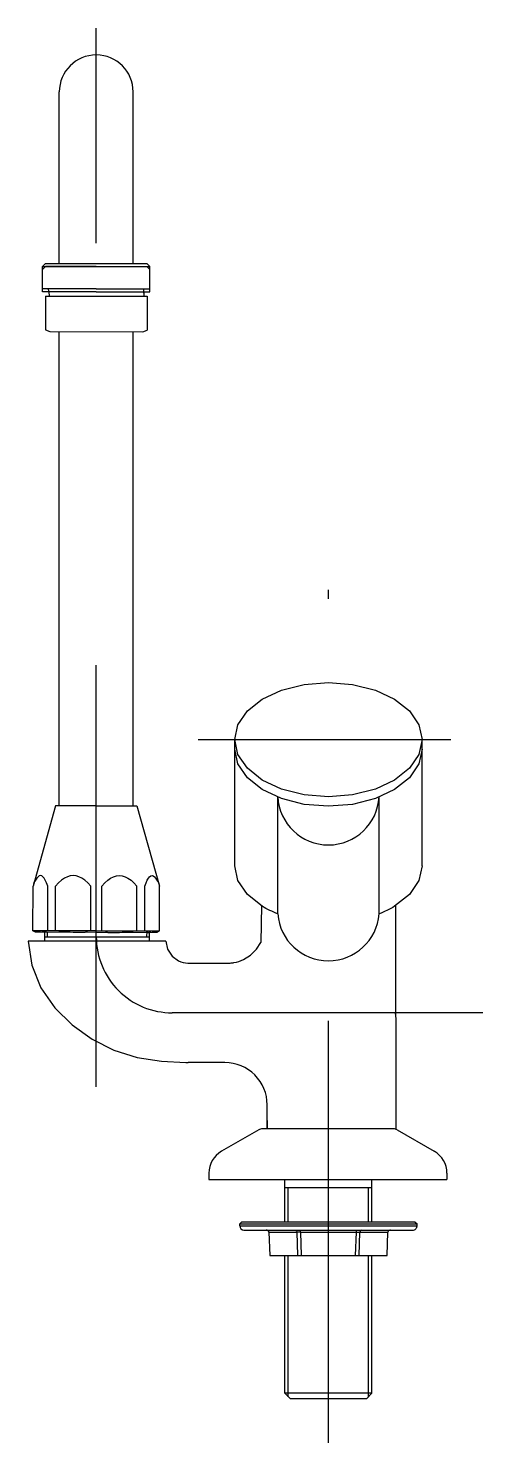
# Model space of a CAD drawing. Extents: x 66.492 to 66.599, y -27.491 to -27.156.
import ezdxf

# ---------------------------------------------------------------- set-up
doc = ezdxf.new("R2010")
doc.units = 0
doc.header["$LTSCALE"] = 0.112
doc.linetypes.add('AXES', pattern=[0.54, 0.3, -0.08, 0.08, -0.08])
doc.linetypes.add('CONTINU', pattern=[0])
doc.layers.get('0').update_dxf_attribs({"linetype": 'CONTINUOUS'})

msp = doc.modelspace()

# ---------------------------------------------------------------- linework, layer by layer
at = {"linetype": 'AXES'}
for points in [[(66.5079, -27.40678), (66.5079, -27.15583)], [(66.5629, -27.4911), (66.5629, -27.2889)], [(66.53204, -27.32445), (66.59192, -27.32445)], [(66.59946, -27.3892), (66.52591, -27.3892)]]:
    msp.add_lwpolyline(points, dxfattribs=at)
at = {"linetype": 'CONTINU'}
for points in [[(66.51665, -27.17091, 0.99998), (66.49915, -27.17091)], [(66.5509, -27.338, 0.950545), (66.57491, -27.338)], [(66.5509, -27.36575, -0.042804), (66.54722, -27.36394), (66.54371, -27.36115), (66.54147, -27.35784), (66.54073, -27.35435)], [(66.58508, -27.35435), (66.58433, -27.35784), (66.58209, -27.36115), (66.57858, -27.36394, -0.042807), (66.5749, -27.36575)], [(66.5509, -27.36575, 0.926351), (66.5749, -27.36575)], [(66.52741, -27.37687, 0.108157), (66.52961, -27.3774)], [(66.53961, -27.3774, 0.041059), (66.54053, -27.37731)], [(66.54053, -27.37731, 0.070486), (66.54275, -27.37658)], [(66.5484, -27.411, 0.414217), (66.5384, -27.401)], [(66.54722, -27.41671, 0.131652), (66.54642, -27.41693)], [(66.57916, -27.41693, 0.131652), (66.57836, -27.41671)], [(66.53759, -27.42203, 0.268069), (66.53459, -27.42722)], [(66.59099, -27.42722, 0.26795), (66.58799, -27.42203)], [(66.5419, -27.43971, 0.414208), (66.5429, -27.44071)], [(66.5488, -27.44118, 0.398474), (66.54817, -27.44071)], [(66.54837, -27.44071), (66.54858, -27.44077, -0.239788), (66.5488, -27.44118)], [(66.55498, -27.44071), (66.5552, -27.44077, -0.239816), (66.55542, -27.44118)], [(66.57082, -27.44071), (66.57061, -27.44077, 0.239832), (66.57038, -27.44118)], [(66.57744, -27.44071), (66.57722, -27.44077, 0.239775), (66.577, -27.44118)], [(66.57764, -27.44071, 0.398536), (66.577, -27.44118)], [(66.5829, -27.44071, 0.414302), (66.5839, -27.43971)]]:
    msp.add_lwpolyline(points, format="xyb", dxfattribs=at)
for points in [[(66.49915, -27.21161), (66.49915, -27.17091)], [(66.51665, -27.21161), (66.51665, -27.17091)], [(66.4952, -27.21232), (66.49591, -27.21161)], [(66.4952, -27.21232), (66.5206, -27.21232)], [(66.4952, -27.21761), (66.4952, -27.21232)], [(66.4952, -27.21303), (66.49591, -27.21232)], [(66.4952, -27.21832), (66.4952, -27.21303)], [(66.49591, -27.21161), (66.51989, -27.21161)], [(66.5079, -27.21232), (66.49591, -27.21232)], [(66.49915, -27.21161), (66.51665, -27.21161)], [(66.49915, -27.21232), (66.50065, -27.21232)], [(66.5079, -27.21232), (66.51989, -27.21232)], [(66.51515, -27.21232), (66.51665, -27.21232)], [(66.5206, -27.21232), (66.51989, -27.21161)], [(66.5206, -27.21303), (66.51989, -27.21232)], [(66.5206, -27.21761), (66.5206, -27.21232)], [(66.5206, -27.21832), (66.5206, -27.21303)], [(66.4966, -27.21761), (66.4952, -27.21761)], [(66.5079, -27.21761), (66.4952, -27.21761)], [(66.4967, -27.21831), (66.4952, -27.21832)], [(66.5079, -27.21832), (66.4952, -27.21832)], [(66.49589, -27.21934), (66.49588, -27.22733)], [(66.49589, -27.21934), (66.5079, -27.21935)], [(66.49674, -27.21861), (66.4966, -27.21761)], [(66.4967, -27.21831), (66.49674, -27.21934)], [(66.5079, -27.21761), (66.5206, -27.21761)], [(66.5079, -27.21832), (66.5206, -27.21832)], [(66.5079, -27.21935), (66.51999, -27.21936)], [(66.51914, -27.21861), (66.5192, -27.21761)], [(66.51914, -27.21832), (66.51914, -27.21936)], [(66.51999, -27.21936), (66.51998, -27.22736)], [(66.49588, -27.22733), (66.49693, -27.22774)], [(66.49693, -27.22774), (66.51893, -27.22776)], [(66.49915, -27.34016), (66.49915, -27.22774)], [(66.51665, -27.34016), (66.51665, -27.22776)], [(66.51893, -27.22776), (66.51998, -27.22736)], [(66.54073, -27.35435), (66.54073, -27.32445)], [(66.58508, -27.32669), (66.58433, -27.33018), (66.58209, -27.33348), (66.57858, -27.33627), (66.57402, -27.33842), (66.56861, -27.33979), (66.5629, -27.34025), (66.55719, -27.33979), (66.55178, -27.33842), (66.54722, -27.33627), (66.54371, -27.33348), (66.54147, -27.33018), (66.54073, -27.32669)], [(66.58508, -27.35435), (66.58508, -27.32445)], [(66.49825, -27.34016), (66.49296, -27.35916)], [(66.5079, -27.34016), (66.49825, -27.34016)], [(66.5079, -27.34016), (66.51755, -27.34016)], [(66.51755, -27.34016), (66.5229, -27.35916)], [(66.5509, -27.36575), (66.5509, -27.338)], [(66.5749, -27.36575), (66.57491, -27.338)], [(66.49354, -27.35778), (66.49313, -27.35835)], [(66.49384, -27.35728), (66.49354, -27.35778)], [(66.49412, -27.35696), (66.49384, -27.35728)], [(66.4944, -27.35675), (66.49412, -27.35696)], [(66.49469, -27.35668), (66.4944, -27.35675)], [(66.49497, -27.35675), (66.49469, -27.35668)], [(66.49526, -27.35696), (66.49497, -27.35675)], [(66.49553, -27.35728), (66.49526, -27.35696)], [(66.49583, -27.35778), (66.49553, -27.35728)], [(66.49612, -27.35838), (66.49583, -27.35778)], [(66.49967, -27.35778), (66.49898, -27.35838)], [(66.50039, -27.35728), (66.49967, -27.35778)], [(66.50107, -27.35695), (66.50039, -27.35728)], [(66.50175, -27.35675), (66.50107, -27.35695)], [(66.50243, -27.35668), (66.50175, -27.35675)], [(66.50311, -27.35675), (66.50243, -27.35668)], [(66.5038, -27.35696), (66.50311, -27.35675)], [(66.50447, -27.35728), (66.5038, -27.35696)], [(66.50519, -27.35778), (66.50447, -27.35728)], [(66.50588, -27.35838), (66.50519, -27.35778)], [(66.50993, -27.35838), (66.51061, -27.35778)], [(66.51061, -27.35778), (66.51131, -27.3573)], [(66.51131, -27.3573), (66.512, -27.35696)], [(66.512, -27.35696), (66.5127, -27.35675)], [(66.5127, -27.35675), (66.51337, -27.35668)], [(66.51337, -27.35668), (66.51405, -27.35675)], [(66.51405, -27.35675), (66.51475, -27.35696)], [(66.51475, -27.35696), (66.51541, -27.35728)], [(66.51541, -27.35728), (66.51614, -27.35778)], [(66.51614, -27.35778), (66.51682, -27.35838)], [(66.51969, -27.35838), (66.51997, -27.35778)], [(66.51997, -27.35778), (66.52027, -27.35728)], [(66.52027, -27.35728), (66.52055, -27.35696)], [(66.52055, -27.35696), (66.52083, -27.35675)], [(66.52083, -27.35675), (66.52111, -27.35668)], [(66.52111, -27.35668), (66.5214, -27.35675)], [(66.5214, -27.35675), (66.52167, -27.35695)], [(66.52167, -27.35695), (66.52196, -27.35728)], [(66.52196, -27.35728), (66.52226, -27.35778)], [(66.52226, -27.35778), (66.52267, -27.35835)], [(66.4929, -27.36973), (66.49296, -27.35916)], [(66.49313, -27.35835), (66.49296, -27.35916)], [(66.49642, -27.35916), (66.49612, -27.35838)], [(66.49642, -27.36973), (66.49642, -27.35916)], [(66.49898, -27.35838), (66.49825, -27.35916)], [(66.49825, -27.36973), (66.49825, -27.35916)], [(66.50661, -27.35916), (66.50588, -27.35838)], [(66.50661, -27.36973), (66.50661, -27.35916)], [(66.50919, -27.35916), (66.50993, -27.35838)], [(66.50919, -27.36973), (66.50919, -27.35916)], [(66.51682, -27.35838), (66.51755, -27.35916)], [(66.51755, -27.36973), (66.51755, -27.35916)], [(66.51938, -27.35916), (66.51969, -27.35838)], [(66.51938, -27.36973), (66.51938, -27.35916)], [(66.52267, -27.35835), (66.5229, -27.35916)], [(66.5229, -27.36973), (66.5229, -27.35916)], [(66.54703, -27.36378), (66.5469, -27.37253)], [(66.57878, -27.36378), (66.5789, -27.41681)], [(66.5079, -27.36973), (66.4929, -27.36973)], [(66.49349, -27.37007), (66.4929, -27.36973)], [(66.49322, -27.36973), (66.4929, -27.36973)], [(66.49349, -27.37007), (66.49322, -27.36973)], [(66.49384, -27.37004), (66.49349, -27.37007)], [(66.5079, -27.37016), (66.49349, -27.37007)], [(66.49412, -27.37007), (66.49384, -27.37004)], [(66.4944, -27.37008), (66.49412, -27.37007)], [(66.49469, -27.37008), (66.4944, -27.37008)], [(66.49525, -27.37008), (66.49497, -27.37008)], [(66.4957, -27.37008), (66.49525, -27.37008)], [(66.49612, -27.36973), (66.4957, -27.37008)], [(66.49582, -27.36996), (66.4957, -27.37016)], [(66.4957, -27.3722), (66.4957, -27.37008)], [(66.4957, -27.3712), (66.5205, -27.3712)], [(66.49642, -27.36973), (66.49612, -27.36973)], [(66.49635, -27.3712), (66.49635, -27.37009)], [(66.49898, -27.36973), (66.49825, -27.36973)], [(66.49969, -27.37011), (66.49898, -27.36973)], [(66.50036, -27.37011), (66.49969, -27.37011)], [(66.50105, -27.37012), (66.50036, -27.37011)], [(66.50175, -27.37012), (66.50105, -27.37012)], [(66.50243, -27.37013), (66.50175, -27.37012)], [(66.50311, -27.37013), (66.50243, -27.37013)], [(66.5038, -27.37014), (66.50311, -27.37013)], [(66.50449, -27.37014), (66.5038, -27.37014)], [(66.50516, -27.37014), (66.50449, -27.37014)], [(66.50589, -27.36973), (66.50516, -27.37014)], [(66.50661, -27.36973), (66.50589, -27.36973)], [(66.5079, -27.36973), (66.5229, -27.36973)], [(66.5079, -27.37016), (66.52231, -27.37007)], [(66.50919, -27.36973), (66.50991, -27.36973)], [(66.50991, -27.36973), (66.51064, -27.37014)], [(66.51064, -27.37014), (66.51133, -27.37014)], [(66.51133, -27.37014), (66.51202, -27.37014)], [(66.51202, -27.37014), (66.5127, -27.37013)], [(66.5127, -27.37013), (66.51337, -27.37013)], [(66.51337, -27.37013), (66.51405, -27.37012)], [(66.51405, -27.37012), (66.51473, -27.37012)], [(66.51473, -27.37012), (66.51541, -27.37011)], [(66.51541, -27.37011), (66.51611, -27.37011)], [(66.51611, -27.37011), (66.51684, -27.36973)], [(66.51684, -27.36973), (66.51755, -27.36973)], [(66.51938, -27.36973), (66.51968, -27.36973)], [(66.51968, -27.36973), (66.52027, -27.37016)], [(66.51985, -27.3712), (66.51996, -27.36994)], [(66.51996, -27.36994), (66.52027, -27.37016)], [(66.52027, -27.37016), (66.5205, -27.37008)], [(66.5205, -27.3722), (66.5205, -27.37008)], [(66.5205, -27.37008), (66.52083, -27.37008)], [(66.52111, -27.37008), (66.5214, -27.37008)], [(66.5214, -27.37008), (66.52167, -27.37007)], [(66.52167, -27.37007), (66.52196, -27.37004)], [(66.52196, -27.37004), (66.52231, -27.37007)], [(66.52231, -27.37007), (66.5229, -27.36973)], [(66.52231, -27.37007), (66.52255, -27.36973)], [(66.52255, -27.36973), (66.5229, -27.36973)], [(66.4918, -27.3722), (66.4926, -27.37792), (66.4948, -27.38326), (66.49811, -27.388), (66.50221, -27.39208), (66.50692, -27.39544), (66.51209, -27.39802), (66.51761, -27.39976), (66.52332, -27.4007), (66.5291, -27.40099)], [(66.50793, -27.3722), (66.4918, -27.3722)], [(66.52441, -27.3722), (66.50793, -27.3722)], [(66.52441, -27.3722), (66.52481, -27.37413), (66.52586, -27.37574), (66.52741, -27.37687)], [(66.54275, -27.37658), (66.54441, -27.37554), (66.54586, -27.37411), (66.5469, -27.37253)], [(66.54525, -27.37471), (66.5458, -27.37417)], [(66.52961, -27.3774), (66.53961, -27.3774)], [(66.5788, -27.3749), (66.57883, -27.38868)], [(66.57883, -27.38868), (66.57883, -27.3892)], [(66.57883, -27.38906), (66.57883, -27.38934)], [(66.57884, -27.38989), (66.57883, -27.3892)], [(66.5291, -27.40099), (66.52964, -27.401)], [(66.5384, -27.401), (66.52964, -27.401)], [(66.5484, -27.41671), (66.5484, -27.411)], [(66.5484, -27.41474), (66.5484, -27.41671)], [(66.54642, -27.41693), (66.53759, -27.42203)], [(66.57859, -27.41672), (66.54722, -27.41671)], [(66.5774, -27.41672), (66.5484, -27.41671)], [(66.57916, -27.41693), (66.58799, -27.42203)], [(66.53459, -27.42722), (66.53459, -27.42871)], [(66.59099, -27.42722), (66.59099, -27.42871)], [(66.53459, -27.42871), (66.59099, -27.42871)], [(66.55258, -27.43871), (66.55258, -27.42871)], [(66.57323, -27.43071), (66.55258, -27.43071)], [(66.55338, -27.43871), (66.55338, -27.43071)], [(66.57243, -27.43871), (66.57243, -27.43071)], [(66.57323, -27.43871), (66.57323, -27.42871)], [(66.5419, -27.43921), (66.5424, -27.43871)], [(66.5419, -27.43971), (66.5419, -27.43921)], [(66.5419, -27.43921), (66.5839, -27.43921)], [(66.5419, -27.43971), (66.5839, -27.43971)], [(66.5424, -27.43871), (66.5834, -27.43871)], [(66.5429, -27.44071), (66.5829, -27.44071)], [(66.5488, -27.44118), (66.549, -27.4467)], [(66.5488, -27.44118), (66.55542, -27.44118)], [(66.55628, -27.44118), (66.55542, -27.44118)], [(66.55542, -27.44118), (66.55558, -27.4467)], [(66.55628, -27.44118), (66.55628, -27.44071)], [(66.55628, -27.44118), (66.55645, -27.4467)], [(66.55628, -27.44118), (66.56952, -27.44118)], [(66.5629, -27.44071), (66.5629, -27.43871)], [(66.56935, -27.4467), (66.56952, -27.44118)], [(66.56952, -27.44118), (66.56952, -27.44071)], [(66.56952, -27.44118), (66.57038, -27.44118)], [(66.57022, -27.4467), (66.57038, -27.44118)], [(66.57038, -27.44118), (66.577, -27.44118)], [(66.5768, -27.4467), (66.577, -27.44118)], [(66.5834, -27.43871), (66.5839, -27.43921)], [(66.5839, -27.43971), (66.5839, -27.43921)], [(66.549, -27.4467), (66.5768, -27.4467)], [(66.55258, -27.47939), (66.55258, -27.4467)], [(66.55338, -27.48019), (66.55338, -27.4467)], [(66.57243, -27.48019), (66.57243, -27.4467)], [(66.57323, -27.47939), (66.57323, -27.4467)], [(66.5539, -27.48071), (66.55258, -27.47939)], [(66.57323, -27.47939), (66.55258, -27.47939)], [(66.5719, -27.48071), (66.5539, -27.48071)], [(66.57323, -27.47939), (66.5719, -27.48071)]]:
    msp.add_lwpolyline(points, dxfattribs=at)
msp.add_lwpolyline([(66.54073, -27.32445), (66.54147, -27.32096), (66.54371, -27.31765), (66.54722, -27.31486), (66.55178, -27.31272), (66.55719, -27.31135), (66.5629, -27.31089), (66.56861, -27.31135), (66.57402, -27.31272), (66.57858, -27.31486), (66.58209, -27.31765), (66.58433, -27.32096), (66.58508, -27.32445), (66.58433, -27.32794), (66.58209, -27.33125), (66.57858, -27.33404), (66.57402, -27.33618), (66.56861, -27.33755), (66.5629, -27.33801), (66.55719, -27.33755), (66.55178, -27.33618), (66.54722, -27.33404), (66.54371, -27.33125), (66.54147, -27.32794)], close=True, dxfattribs=at)
at = {"linetype": 'AXES'}
msp.add_lwpolyline([(66.5079, -27.3712, 0.414447), (66.52591, -27.3892)], format="xyb", dxfattribs=at)

doc.saveas('drawing.dxf')
